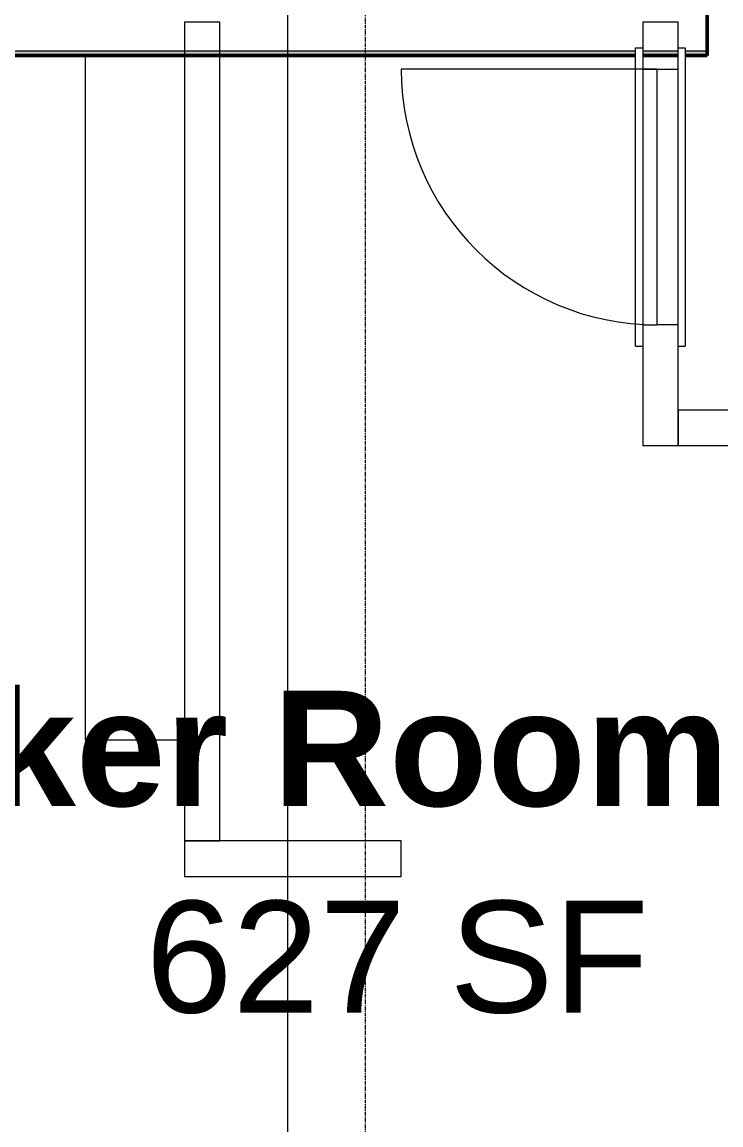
# Model space of a CAD drawing. Header units: inches. Extents: x 21806 to 26875, y -23174 to -20350.
# Drawn here: x 25353.5 to 25451.9, y -22519.3 to -22364 of the extents above; entities that cross this region are included whole.
import ezdxf

# ---------------------------------------------------------------- set-up
doc = ezdxf.new("R2010")
doc.units = ezdxf.units.IN
doc.header["$MEASUREMENT"] = 0
doc.linetypes.add('Grid Line 1_2_', pattern=[0.875, 0.5, -0.125, 0.125, -0.125])
for name, color, linetype, lineweight in [('A-DETL', 90, 'Continuous', 9), ('A-DOOR', 31, 'Continuous', 13), ('A-WALL', 113, 'Continuous', 13), ('A-WALL-PATT', 111, 'Continuous', 50), ('G-ANNO-SYMB', 111, 'Continuous', 9), ('I-FURN', 30, 'Continuous', 9), ('L-SITE-WALL', 31, 'Continuous', 13), ('M-AREA-IDEN', 171, 'Continuous', 9), ('S-GRID', 1, 'Continuous', 9)]:
    doc.layers.add(name, color=color, linetype=linetype, lineweight=lineweight)
doc.styles.add('Arial_2', font='arial.ttf', dxfattribs={"height": 15.736527})
doc.styles.add('Arial_B_1', font='arialbd.ttf', dxfattribs={"height": 16.236099})

# ---------------------------------------------------------------- blocks, each defined once
blk = doc.blocks.new('Furniture 4-Fur_Floor Plan0')
at = {"layer": 'I-FURN', "color": 7}
for p, q in [((25362.39, -22368.68), (25362.39, -22465.05)), ((25362.39, -22465.05), (25376.39, -22465.05))]:
    blk.add_line(p, q, dxfattribs=at)
blk = doc.blocks.new('36_ x 84_-36_ x 84_-302076 - 190367-301254-First Floor Plan')
at = {"layer": 'A-DOOR', "color": 250}
for p, q in [((-3, 6.15302), (39, 6.15302)), ((-3, 6.15302), (-3, 5.15302)), ((39, 5.15302), (-3, 5.15302)), ((0, 5.15302), (0, 3.15302)), ((36, 5.15302), (36, 3.15302)), ((39, 6.15302), (39, 5.15302)), ((36, 3.15302), (0, 3.15302)), ((-3, 0.15302), (39, 0.15302)), ((-3, 0.15302), (-3, -0.84698)), ((39, 0.15302), (39, -0.84698)), ((39, -0.84698), (-3, -0.84698))]:
    blk.add_line(p, q, dxfattribs=at)
blk = doc.blocks.new('Locker Rooms_Ryan_ifc-1-First Floor Plan')
at = {"layer": 'A-WALL', "color": 250}
for p, q in [((25381.39, -22363.99), (25376.39, -22363.99)), ((25376.39, -22363.99), (25376.39, -22479.3)), ((25381.39, -22479.3), (25381.39, -22363.99)), ((25445.93, -22363.99), (25440.93, -22363.99)), ((25440.93, -22363.99), (25440.93, -22367.63)), ((25445.93, -22367.63), (25445.93, -22363.99)), ((25442.93, -22370.63), (25445.93, -22370.63)), ((25445.93, -22406.63), (25442.93, -22406.63)), ((25440.93, -22409.63), (25440.93, -22423.63)), ((25445.93, -22423.63), (25445.93, -22409.63)), ((25582.85, -22418.63), (25445.93, -22418.63)), ((25445.93, -22418.63), (25445.93, -22423.63)), ((25440.93, -22423.63), (25445.93, -22423.63)), ((25445.93, -22423.63), (25582.85, -22423.63)), ((25406.89, -22479.3), (25376.39, -22479.3)), ((25376.39, -22479.3), (25376.39, -22484.3)), ((25376.39, -22479.3), (25381.39, -22479.3)), ((25406.89, -22484.3), (25406.89, -22479.3)), ((25376.39, -22484.3), (25406.89, -22484.3))]:
    blk.add_line(p, q, dxfattribs=at)
at = {"lineweight": 9, "rotation": 90}
blk.add_blockref('36_ x 84_-36_ x 84_-302076 - 190367-301254-First Floor Plan', (25446.08, -22406.63), dxfattribs=at)
at = {"lineweight": 9}
blk.add_blockref('Furniture 4-Fur_Floor Plan0', (0, 0), dxfattribs=at)

msp = doc.modelspace()

# ---------------------------------------------------------------- hatches: boundary and pattern name
at = {"layer": 'A-WALL-PATT', "lineweight": 9}
h = msp.add_hatch(dxfattribs=at)
h.set_pattern_fill('FP_10', color=256, style=0, pattern_type=2)
h.set_pattern_definition([(0, (0, 0), (40.96, 10.24), [1.69, -29.03, 1.69, -29.03, -163.84]), (0, (0, 0), (40.96, 10.24), [-61.44, 1.69, -59.75, 1.69, -29.03, -71.68]), (0, (0, 0), (40.96, 10.24), [-153.6, 1.69, -18.79, 1.69, -49.51]), (120, (15.36, 5.12), (-29.3481, 30.3524005), [1.69, -29.03, 1.69, -29.03, -163.84]), (120, (15.36, 5.12), (-29.3481, 30.3524005), [-61.44, 1.69, -59.75, 1.69, -29.03, -71.68]), (120, (15.36, 5.12), (-29.3481, 30.3524005), [-153.6, 1.69, -18.79, 1.69, -49.51]), (240, (20.48, 25.6), (-11.6119, -40.5924005), [1.69, -29.03, 1.69, -29.03, -163.84]), (240, (20.48, 25.6), (-11.6119, -40.5924005), [-61.44, 1.69, -59.75, 1.69, -29.03, -71.68]), (240, (20.48, 25.6), (-11.6119, -40.5924005), [-153.6, 1.69, -18.79, 1.69, -49.51])])
h.paths.add_polyline_path([(25726.39, -22368.68), (25726.39, -22368.05), (25725.52, -22368.05), (25725.52, -22368.68)], flags=0)
h.paths.add_polyline_path([(25720.77, -22368.68), (25720.77, -22368.05), (25583.85, -22368.05), (25583.85, -22368.68), (25672.66, -22368.68)], flags=0)
h.paths.add_polyline_path([(25582.85, -22368.68), (25582.85, -22368.05), (25577.85, -22368.05), (25577.85, -22368.68)], flags=0)
h.paths.add_polyline_path([(25576.85, -22368.68), (25576.85, -22368.05), (25546.77, -22368.05), (25546.77, -22368.68)], flags=0)
h.paths.add_polyline_path([(25450.02, -22368.68), (25450.02, -22368.05), (25446.93, -22368.07), (25446.93, -22368.68)], flags=0)
h.paths.add_polyline_path([(25445.93, -22368.68), (25445.93, -22368.05), (25440.93, -22368.09), (25440.93, -22368.68)], flags=0)
h.paths.add_polyline_path([(25439.93, -22368.68), (25439.93, -22368.05), (25301.52, -22368.05), (25301.52, -22368.68), (25396.2, -22368.68)], flags=0)
h.paths.add_polyline_path([(25296.77, -22368.68), (25296.77, -22368.05), (25169.52, -22368.05), (25169.52, -22368.68), (25257.96, -22368.68)], flags=0)
h.paths.add_polyline_path([(25105.27, -22368.68), (25105.27, -22368.05), (24979.52, -22368.05), (24979.52, -22368.68), (24981.5, -22368.68)], flags=0)
h.paths.add_polyline_path([(25110.89, -22368.68), (25110.89, -22368.05), (25110.02, -22368.05), (25110.02, -22368.68)], flags=0)
h.paths.add_polyline_path([(24974.77, -22368.68), (24974.77, -22368.05), (24937.89, -22368.05), (24937.89, -22368.68)], flags=0)
h.paths.add_polyline_path([(24865.89, -22368.68), (24865.89, -22368.05), (24631.52, -22368.05), (24631.52, -22368.68), (24705.03, -22368.68)], flags=0)

# ---------------------------------------------------------------- linework, layer by layer
at = {"layer": 'A-DETL'}
msp.add_line((25442.93, -22370.63), (25406.93, -22370.63), dxfattribs=at)
msp.add_arc((25442.93, -22370.63), 36, 180, 270, dxfattribs=at)
at = {"layer": 'A-WALL'}
for p, q in [((25300.89, -22368.05), (25439.93, -22368.05)), ((25440.93, -22368.05), (25445.93, -22368.05)), ((25446.93, -22368.05), (25450.02, -22368.05))]:
    msp.add_line(p, q, dxfattribs=at)
at = {"layer": 'G-ANNO-SYMB'}
msp.add_line((25390.9, -20427.1), (25390.9, -23161.87), dxfattribs=at)
at = {"layer": 'L-SITE-WALL', "lineweight": 50}
for p, q in [((25450.02, -22368.68), (25450.02, -22359.3)), ((25301.52, -22368.68), (25439.93, -22368.68)), ((25440.93, -22368.68), (25445.93, -22368.68)), ((25446.93, -22368.68), (25450.02, -22368.68))]:
    msp.add_line(p, q, dxfattribs=at)
at = {"layer": 'S-GRID', "linetype": 'Grid Line 1_2_'}
msp.add_line((25401.89, -23162.87), (25401.89, -20779.92), dxfattribs=at)

# ---------------------------------------------------------------- block references
at = {"lineweight": 5}
msp.add_blockref('Locker Rooms_Ryan_ifc-1-First Floor Plan', (0, 0), dxfattribs=at)

# ---------------------------------------------------------------- texts
at = {"layer": 'M-AREA-IDEN', "attachment_point": 2, "line_spacing_factor": 0.938532}
for s, insert, char_height, width, style in [('Locker Room Men', (25406.46, -22458.16), 16.2361, 228.096, 'Arial_B_1'), ('627 SF', (25406.35, -22487.74), 15.737, 84.48, 'Arial_2')]:
    msp.add_mtext(s, dxfattribs=dict(at, insert=insert, char_height=char_height, width=width, style=style))

doc.saveas('drawing.dxf')
